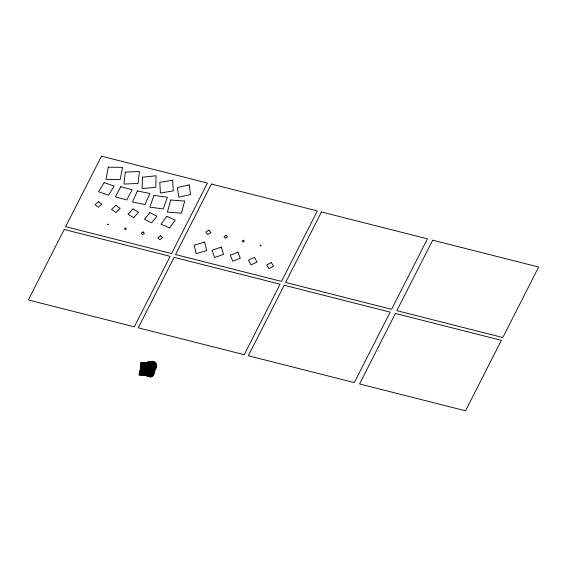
<?xml version="1.0" encoding="UTF-8"?>
<svg xmlns="http://www.w3.org/2000/svg" width="567" height="567" viewBox="0 0 567 567"><rect width="100%" height="100%" fill="white"/><g stroke="black" fill="none" stroke-linecap="round" stroke-linejoin="round"><path stroke-width="0.85" d="M142.452 177.195L142.111 188.641L155.769 187.209L156.109 175.763L142.452 177.195M140.673 363.135L140.34 374.581L153.997 373.15L154.33 361.696L140.673 363.135M125.286 172.127L123.946 184.091L138.072 183.432L139.411 171.468L125.286 172.127M141.084 362.852L139.744 374.815L153.863 374.163L155.202 362.2L141.084 362.852M108.304 167.173L105.951 179.363L120.183 179.548L122.543 167.357L108.304 167.173M141.672 362.689L139.312 374.872L153.551 375.056L155.911 362.873L141.672 362.689M170.731 200.023L167.4 212.129L181.39 213.164L184.729 201.058L170.731 200.023M142.423 362.674L139.085 374.773L153.076 375.808L156.414 363.702L142.423 362.674M154.033 195.395L149.823 207.118L163.232 208.947L167.435 197.224L154.033 195.395M143.288 362.83L139.085 374.553L152.488 376.382L156.69 364.659L143.288 362.83M137.398 190.959L132.487 202.022L145.003 204.545L149.908 193.482L137.398 190.959M144.224 363.178L139.312 374.241L151.828 376.764L156.733 365.701L144.224 363.178M64.206 229.472L28.35 299.957L134.308 326.826L170.164 256.341L64.206 229.472M101.486 156.187L65.63 226.672L171.588 253.541L207.444 183.056L101.486 156.187M174.119 257.34L138.263 327.825L244.221 354.694L280.077 284.209L174.119 257.34M211.399 184.062L175.543 254.548L281.501 281.416L317.357 210.931L211.399 184.062M284.202 285.258L248.346 355.743L354.297 382.612L390.16 312.126L284.202 285.258M321.482 211.973L285.626 282.458L391.577 309.327L427.44 238.842L321.482 211.973M395.412 313.459L359.556 383.944L465.514 410.813L501.37 340.328L395.412 313.459M432.692 240.174L396.836 310.659L502.794 337.528L538.65 267.043L432.692 240.174M120.785 186.706L115.385 196.877L126.746 199.96L132.146 189.789L120.785 186.706M145.18 363.709L139.78 373.88L151.141 376.963L156.542 366.792L145.18 363.709M104.144 182.638L98.495 191.724L108.524 195.183L114.173 186.104L104.144 182.638M146.109 364.432L140.46 373.511L150.489 376.977L156.138 367.891L146.109 364.432M166.691 216.388L161.035 224.256L169.611 227.906L175.26 220.031L166.691 216.388M146.981 365.311L141.325 373.178L149.894 376.828L155.549 368.961L146.981 365.311M149.886 212.611L144.472 219.202L151.552 222.838L156.96 216.247L149.886 212.611M147.739 366.325L142.331 372.916L149.405 376.545L154.819 369.96L147.739 366.325M132.954 208.932L128 214.241L133.621 217.678L138.568 212.363L132.954 208.932M148.384 367.43L143.43 372.739L149.043 376.176L153.997 370.861L148.384 367.43M115.888 205.304L111.571 209.393L115.824 212.462L120.14 208.373L115.888 205.304M148.88 368.585L144.564 372.682L148.816 375.751L153.133 371.654L148.88 368.585M260.65 245.178L260.133 245.639L260.607 246.014L261.132 245.554L260.65 245.178M145.839 363.695L145.322 364.156L145.804 364.531L146.321 364.071L145.839 363.695M98.679 201.682L95.128 204.666L98.169 207.246L101.72 204.262L98.679 201.682M149.241 369.748L145.691 372.732L148.731 375.319L152.282 372.335L149.241 369.748M243.321 240.252L242.109 241.209L243.08 242.102L244.285 241.145L243.321 240.252M146.08 363.553L144.869 364.51L145.839 365.403L147.044 364.446L146.08 363.553M160.589 235.674L157.867 237.701L159.887 239.721L162.609 237.693L160.589 235.674M149.475 370.882L146.754 372.902L148.774 374.922L151.495 372.895L149.475 370.882M226.098 235.213L223.972 236.708L225.439 238.296L227.565 236.808L226.098 235.213M146.428 363.305L144.302 364.794L145.769 366.388L147.895 364.893L146.428 363.305M143.146 231.946L141.261 233.186L142.466 234.61L144.351 233.37L143.146 231.946M149.603 371.938L147.718 373.178L148.923 374.596L150.808 373.355L149.603 371.938M209.003 230.089L205.743 232.101L207.671 234.582L210.924 232.569L209.003 230.089M146.903 362.965L143.642 364.978L145.57 367.459L148.823 365.439L146.903 362.965M125.626 228.111L124.52 228.756L125.123 229.6L126.228 228.962L125.626 228.111M149.653 372.888L148.547 373.533L149.149 374.376L150.255 373.738L149.653 372.888M271.295 262.564L266.724 265.044L269.013 268.574L273.577 266.093L271.295 262.564M147.512 362.575L142.948 365.056L145.23 368.585L149.801 366.098L147.512 362.575M108.063 224.156L107.822 224.716L108.063 224.156M149.653 373.717L149.419 374.277L149.653 373.717M254.477 257.375L248.459 260.218L250.961 264.924L256.979 262.082L254.477 257.375M148.263 362.171L142.253 365.013L144.755 369.719L150.765 366.877L148.263 362.171M237.786 252.216L230.259 255.27L232.789 261.245L240.316 258.183L237.786 252.216M149.149 361.796L141.615 364.85L144.146 370.825L151.68 367.763L149.149 361.796M221.201 247.127L212.15 250.231L214.51 257.489L223.561 254.392L221.201 247.127M150.135 361.491L141.084 364.595L143.437 371.86L152.488 368.756L150.135 361.491M204.694 242.152L194.19 245.107L196.154 253.626L206.65 250.671L204.694 242.152M151.191 361.307L140.694 364.262L142.657 372.781L153.154 369.826L151.191 361.307M189.187 184.892L177.393 187.514L178.761 197.188L190.547 194.573L189.187 184.892M152.275 361.257L140.481 363.879L141.842 373.554L153.636 370.938L152.275 361.257M172.68 180.235L159.816 182.333L160.397 193.007L173.268 190.909L172.68 180.235M153.338 361.385L140.474 363.49L141.055 374.163L153.919 372.058L153.338 361.385"/></g></svg>
